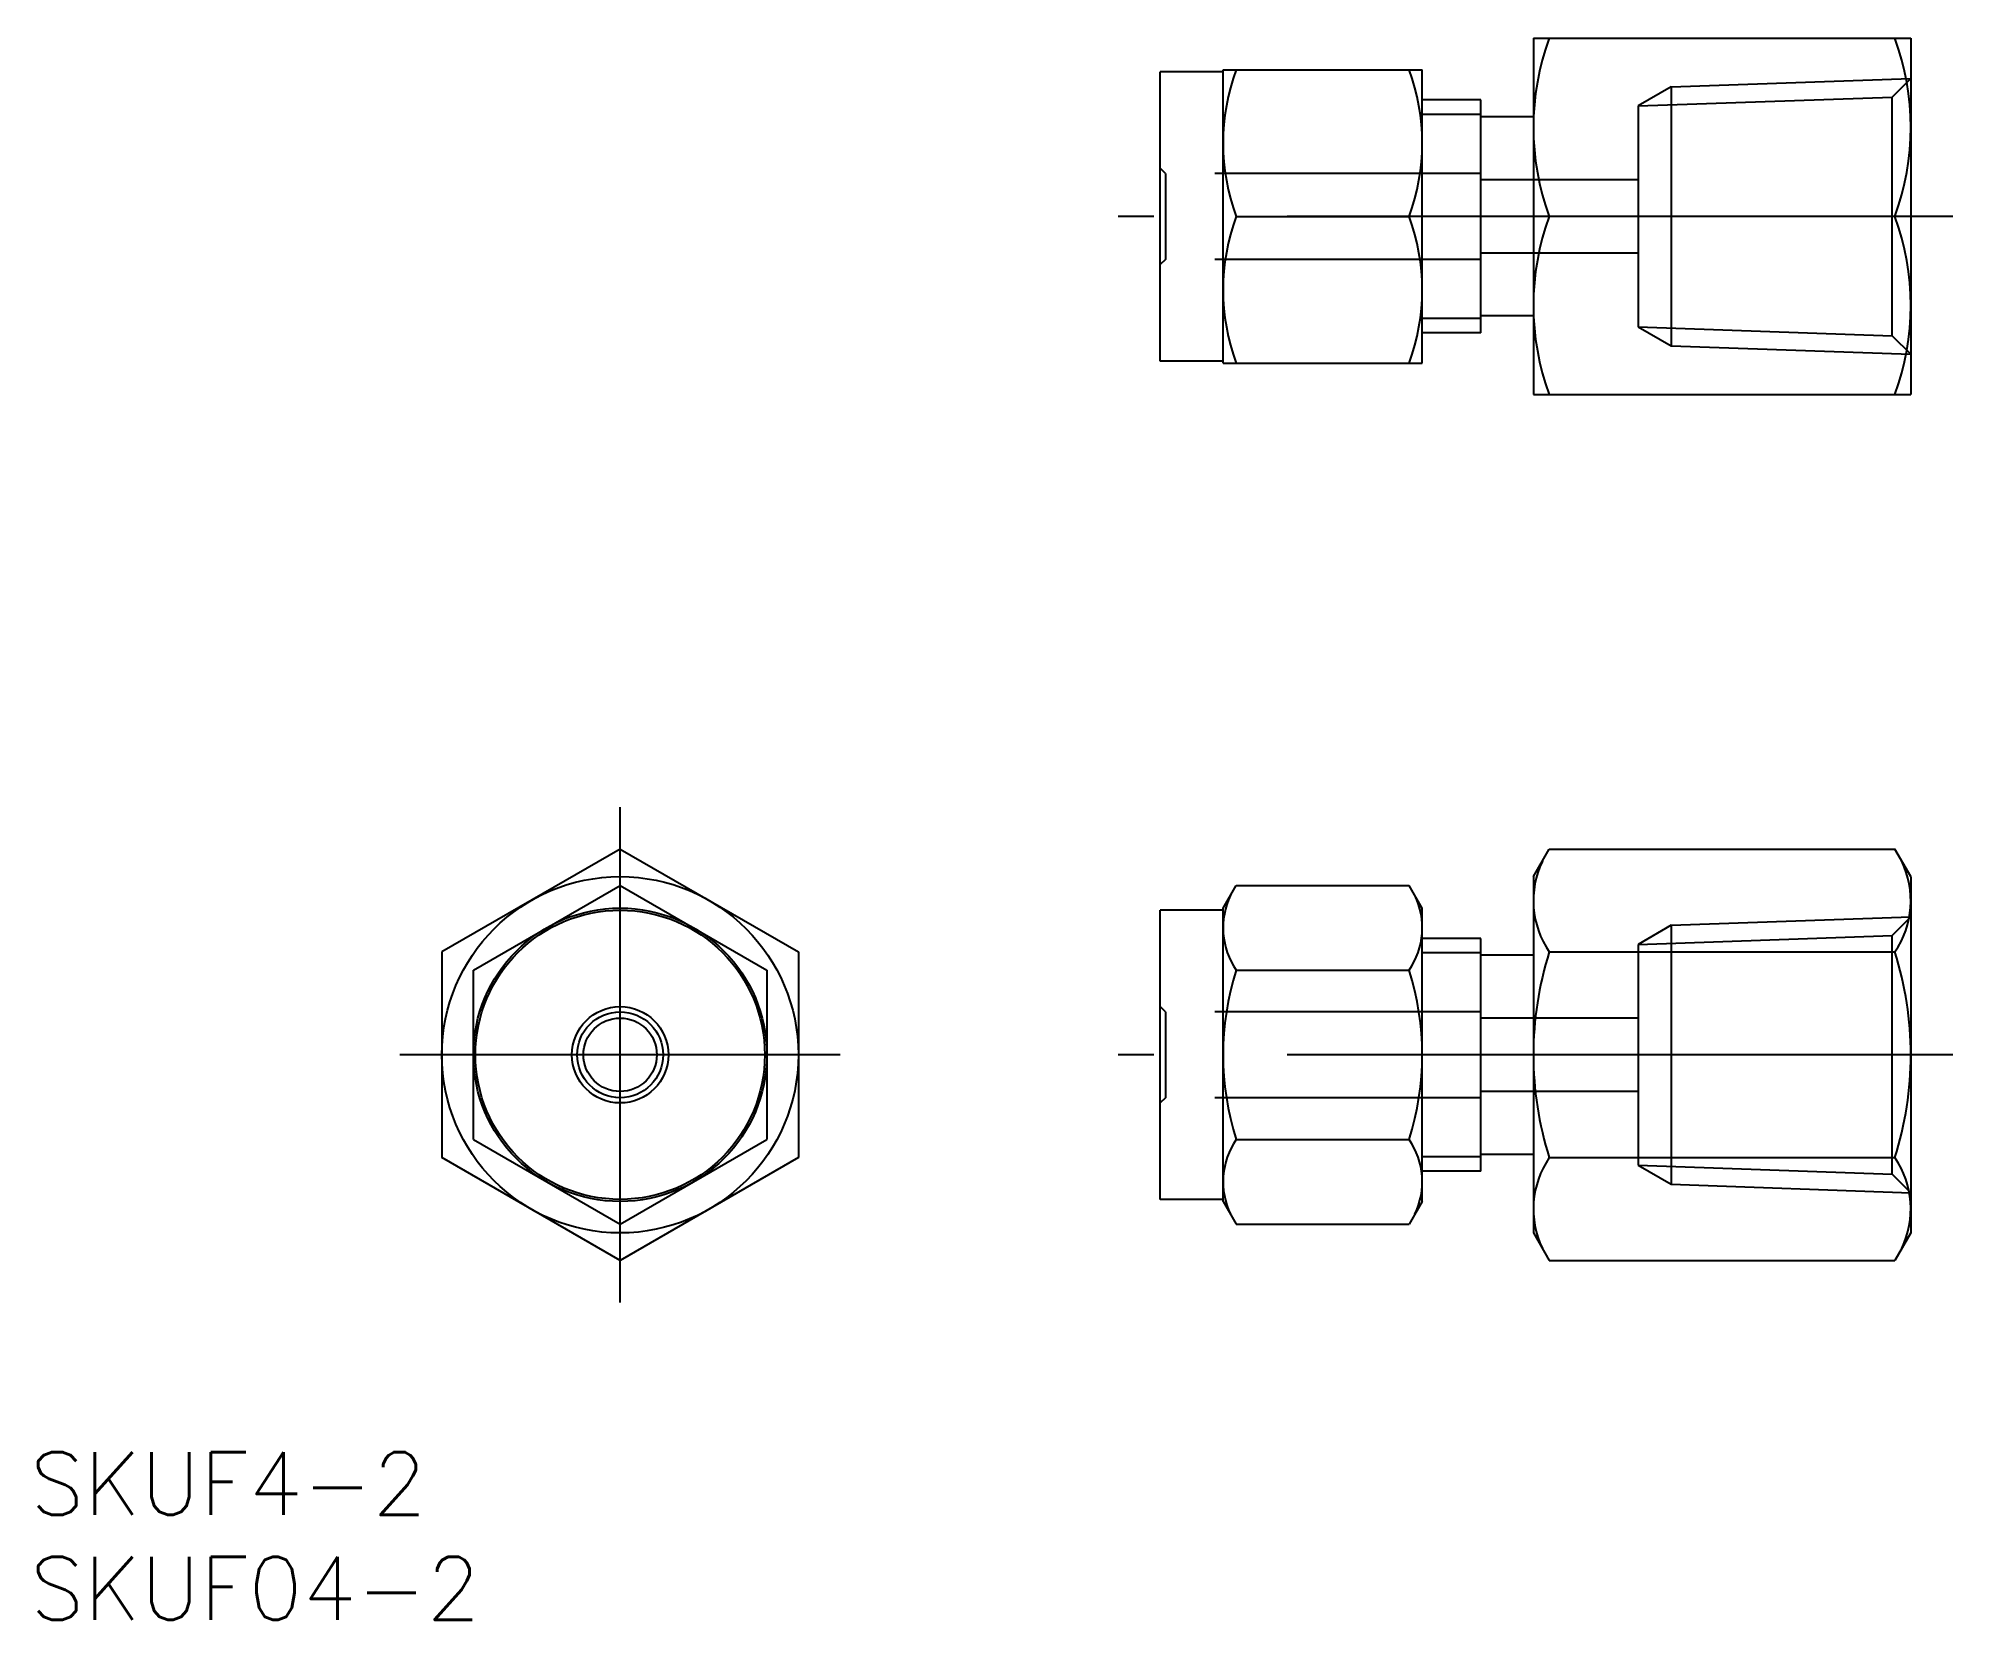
# Model space of a CAD drawing. Extents: x -27.8 to 63.6, y -27 to 48.5.
import ezdxf

# ---------------------------------------------------------------- set-up
doc = ezdxf.new("R2010")
doc.units = 0
doc.linetypes.add('CENTER', pattern=[50.8, 31.75, -6.35, 6.35, -6.35])
doc.linetypes.add('DASHED', pattern=[19.05, 12.7, -6.35])
doc.layers.get('0').update_dxf_attribs({"linetype": 'CONTINUOUS'})
doc.layers.add('CENTER', color=1, linetype='CONTINUOUS')
doc.styles.get("Standard").update_dxf_attribs({"font": 'txt.shx', "height": 3, "bigfont": 'bigfont.shx'})

msp = doc.modelspace()

# ---------------------------------------------------------------- linework, layer by layer
at = {"color": 7, "linetype": 'CONTINUOUS'}
for p, q in [((43.559, 48.5), (43.559, 31.5)), ((43.559, 48.5), (61.559, 48.5)), ((61.559, 48.5), (61.559, 31.5)), ((25.759, 33.1), (25.759, 46.9)), ((28.759, 46.9), (25.759, 46.9)), ((28.759, 33), (28.759, 47)), ((28.759, 47), (38.259, 47)), ((38.259, 33), (38.259, 47)), ((41.059, 45.556), (38.259, 45.556)), ((41.059, 34.444), (41.059, 45.556)), ((43.559, 44.75), (41.059, 44.75)), ((29.384, 40), (37.634, 40)), ((60.8, 40), (44.318, 40)), ((43.559, 35.25), (41.059, 35.25)), ((41.059, 34.444), (38.259, 34.444)), ((28.759, 33.1), (25.759, 33.1)), ((28.759, 33), (38.259, 33)), ((43.559, 31.5), (61.559, 31.5)), ((0, 9.815), (-8.5, 4.907)), ((0, 9.815), (8.5, 4.907)), ((43.559, 8.5), (44.318, 9.815)), ((44.318, 9.815), (60.8, 9.815)), ((61.559, 8.5), (60.8, 9.815)), ((43.559, 8.5), (43.559, -8.5)), ((61.559, 8.5), (61.559, -8.5)), ((-7, 4.041), (0, 8.083)), ((0, 8.083), (7, 4.041)), ((28.759, 7), (29.384, 8.083)), ((29.384, 8.083), (37.634, 8.083)), ((38.259, 7), (37.634, 8.083)), ((25.759, -6.9), (25.759, 6.9)), ((28.759, 6.9), (25.759, 6.9)), ((28.759, -7), (28.759, 7)), ((38.259, -7), (38.259, 7)), ((41.059, 5.556), (38.259, 5.556)), ((41.059, -5.556), (41.059, 5.556)), ((-8.5, 4.907), (-8.5, -4.907)), ((8.5, 4.907), (8.5, -4.907)), ((43.559, 4.75), (41.059, 4.75)), ((44.318, 4.907), (60.8, 4.907)), ((-7, -4.041), (-7, 4.041)), ((7, 4.041), (7, -4.041)), ((29.384, 4.041), (37.634, 4.041)), ((-7, -4.041), (0, -8.083)), ((0, -8.083), (7, -4.041)), ((29.384, -4.041), (37.634, -4.041)), ((0, -9.815), (-8.5, -4.907)), ((8.5, -4.907), (0, -9.815)), ((43.559, -4.75), (41.059, -4.75)), ((44.318, -4.907), (60.8, -4.907)), ((41.059, -5.556), (38.259, -5.556)), ((28.759, -6.9), (25.759, -6.9)), ((28.759, -7), (29.384, -8.083)), ((38.259, -7), (37.634, -8.083)), ((29.384, -8.083), (37.634, -8.083)), ((43.559, -8.5), (44.318, -9.815)), ((61.559, -8.5), (60.8, -9.815)), ((44.318, -9.815), (60.8, -9.815))]:
    msp.add_line(p, q, dxfattribs=at)
at = {"color": 3, "linetype": 'DASHED'}
for p, q in [((50.137, 46.18), (61.559, 46.578)), ((60.672, 45.692), (61.559, 46.578)), ((50.137, 46.18), (48.559, 45.269)), ((48.559, 45.269), (60.672, 45.692)), ((50.137, 46.18), (50.137, 33.82)), ((60.672, 34.308), (60.672, 45.692)), ((48.559, 45.269), (48.559, 34.731)), ((26.009, 42.05), (25.759, 42.3)), ((41.059, 42.05), (26.009, 42.05)), ((26.009, 42.05), (26.009, 37.95)), ((48.559, 41.75), (41.059, 41.75)), ((26.009, 37.95), (25.759, 37.7)), ((41.059, 37.95), (26.009, 37.95)), ((48.559, 38.25), (41.059, 38.25)), ((48.559, 34.731), (60.672, 34.308)), ((48.559, 34.731), (50.137, 33.82)), ((50.137, 33.82), (61.559, 33.421)), ((60.672, 34.308), (61.559, 33.421)), ((50.137, 6.18), (61.559, 6.579)), ((60.672, 5.692), (61.559, 6.579)), ((50.137, 6.18), (48.559, 5.269)), ((48.559, 5.269), (60.672, 5.692)), ((50.137, 6.18), (50.137, -6.18)), ((60.672, -5.692), (60.672, 5.692)), ((48.559, 5.269), (48.559, -5.269)), ((26.009, 2.05), (25.759, 2.3)), ((26.009, 2.05), (26.009, -2.05)), ((41.059, 2.05), (26.009, 2.05)), ((48.559, 1.75), (41.059, 1.75)), ((48.559, -1.75), (41.059, -1.75)), ((26.009, -2.05), (25.759, -2.3)), ((41.059, -2.05), (26.009, -2.05)), ((48.559, -5.269), (60.672, -5.692)), ((48.559, -5.269), (50.137, -6.18)), ((50.137, -6.18), (61.559, -6.579)), ((60.672, -5.692), (61.559, -6.579))]:
    msp.add_line(p, q, dxfattribs=at)
at = {"color": 3, "linetype": 'CONTINUOUS'}
for p, q in [((41.059, 44.869), (38.259, 44.869)), ((41.059, 35.131), (38.259, 35.131)), ((41.059, 4.869), (38.259, 4.869)), ((41.059, -4.869), (38.259, -4.869))]:
    msp.add_line(p, q, dxfattribs=at)
at = {"color": 7, "linetype": 'CONTINUOUS'}
for radius in [8.5, 7, 6.9, 2.3, 2.05, 1.75]:
    msp.add_circle((0, 0), radius, dxfattribs=at)
for centre, radius, start, end in [((55.834, 44.25), 12.276, 159.74384, 200.25616), ((49.283, 44.25), 12.276, 339.74384, 20.25616), ((38.868, 43.5), 10.109, 159.74385, 200.25615), ((28.15, 43.5), 10.109, 339.74385, 20.25615), ((38.868, 36.5), 10.109, 159.74385, 200.25615), ((28.15, 36.5), 10.109, 339.74385, 20.25615), ((55.834, 35.75), 12.276, 159.74384, 200.25616), ((49.283, 35.75), 12.276, 339.74384, 20.25616), ((47.904, 7.361), 4.345, 154.38425, 214.38425), ((57.214, 7.361), 4.345, 325.61575, 25.61575), ((32.337, 6.062), 3.578, 154.38424, 214.38424), ((34.681, 6.062), 3.578, 325.61576, 25.61576), ((59.8, 0), 16.241, 162.41204, 197.58796), ((45.318, 0), 16.241, 342.41204, 17.58796), ((42.134, 0), 13.375, 162.41205, 197.58795), ((24.884, 0), 13.375, 342.41205, 17.58795), ((32.337, -6.062), 3.578, 145.61576, 205.61576), ((34.681, -6.062), 3.578, 334.38424, 34.38424), ((47.904, -7.361), 4.345, 145.61575, 205.61575), ((57.214, -7.361), 4.345, 334.38425, 34.38425)]:
    msp.add_arc(centre, radius, start, end, dxfattribs=at)
at = {"layer": 'CENTER', "color": 1, "linetype": 'CENTER'}
for p, q in [((63.559, 40), (23.759, 40)), ((0, -11.815), (0, 11.815)), ((10.5, 0), (-10.5, 0)), ((63.559, 0), (23.759, 0))]:
    msp.add_line(p, q, dxfattribs=at)

# ---------------------------------------------------------------- texts
at = {"color": 7, "linetype": 'CONTINUOUS'}
for s, p in [('SKUF4-2', (-28.137, -21.954)), ('SKUF04-2', (-28.137, -26.954))]:
    msp.add_text(s, height=3, dxfattribs=at).set_placement(p)

doc.saveas('drawing.dxf')
